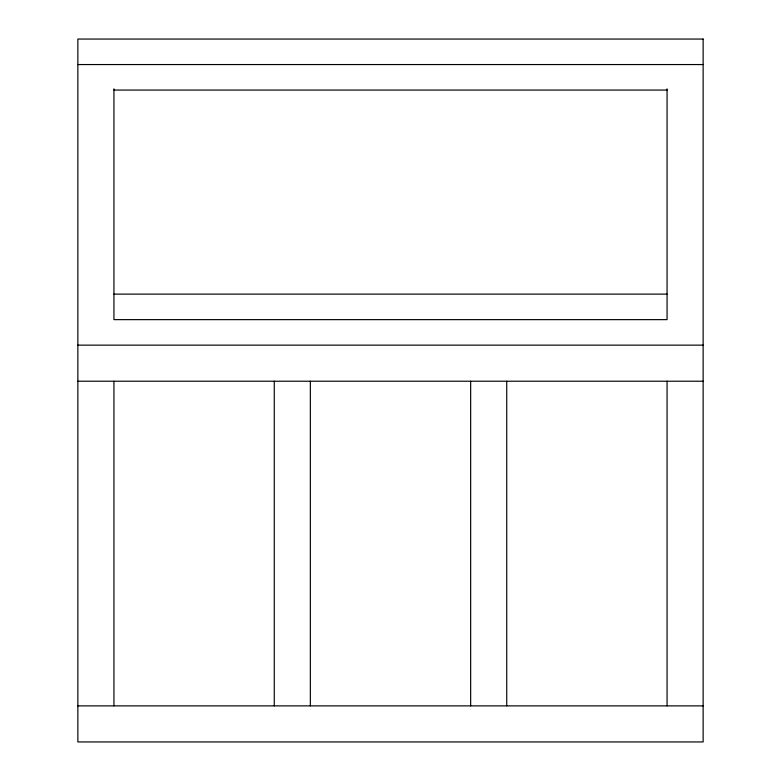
<?xml version="1.0" encoding="UTF-8"?>
<svg xmlns="http://www.w3.org/2000/svg" width="781" height="781" viewBox="0 0 781 781"><rect width="100%" height="100%" fill="white"/><g stroke="black" fill="none" stroke-linecap="round" stroke-linejoin="round"><path stroke-width="1.17" d="M77.866 64.559L703.134 64.559M113.938 90.069L667.062 90.069M113.938 294.125L667.062 294.125M77.866 345.143L703.134 345.143M77.866 381.216L703.134 381.216M77.866 705.878L703.134 705.878M667.062 88.849L667.062 319.634L113.938 319.634L113.938 88.849M667.062 381.216L667.062 705.878M506.732 381.216L506.732 705.878M470.66 381.216L470.66 705.878M310.34 381.216L310.34 705.878M274.268 381.216L274.268 705.878M113.938 381.216L113.938 705.878M703.134 39.05L77.866 39.05L77.866 741.95L703.134 741.95L703.134 39.05"/></g></svg>
